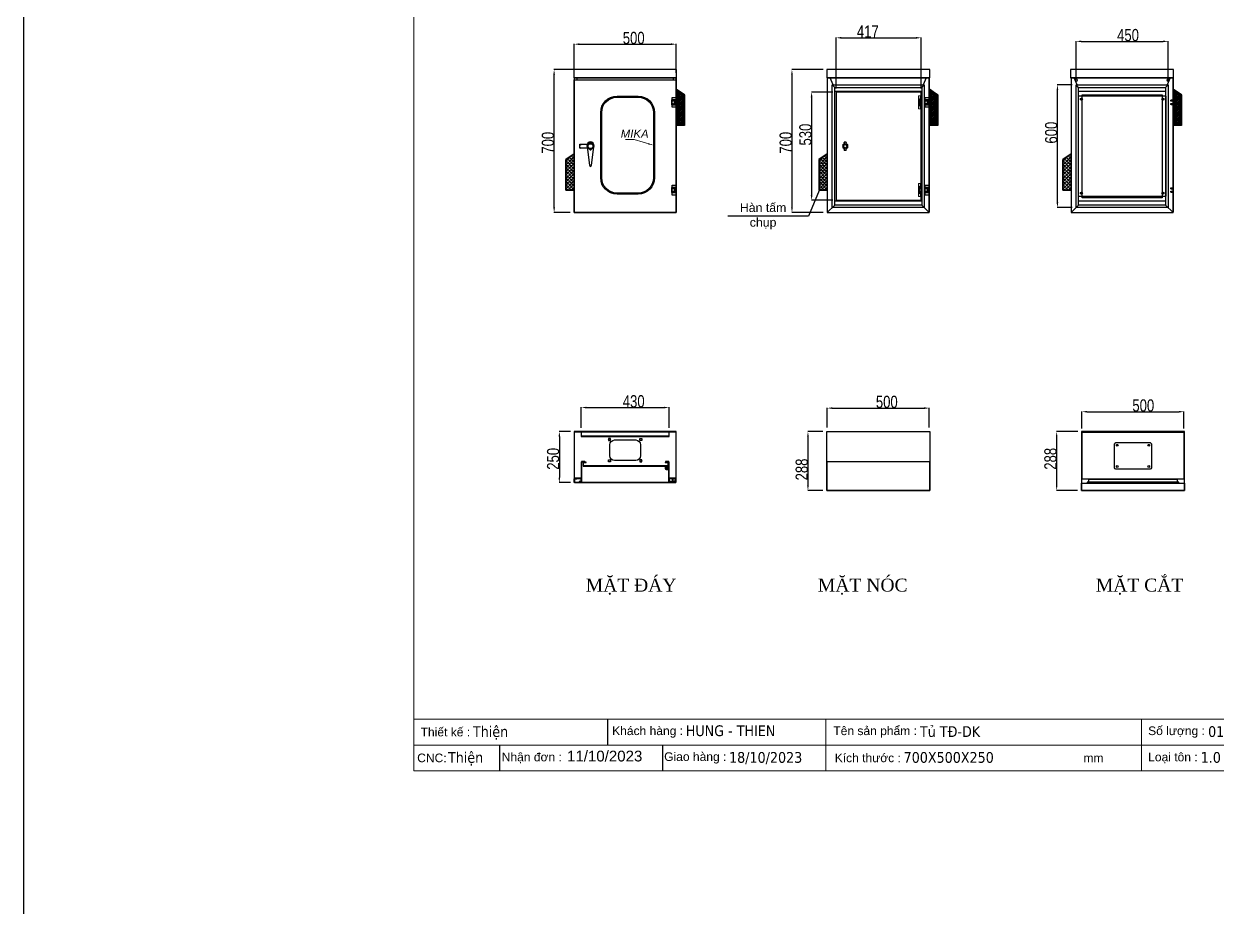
# Model space of a CAD drawing. Header units: inches. Extents: x 21 to 136330, y 8 to 58290.
# Drawn here: x 21 to 5872, y 19234 to 23563 of the extents above; entities that cross this region are included whole.
import ezdxf
from ezdxf.enums import TextEntityAlignment as Align

# ---------------------------------------------------------------- set-up
doc = ezdxf.new("R2010")
doc.units = ezdxf.units.IN
doc.header["$MEASUREMENT"] = 0
doc.linetypes.add('HIDDEN2', pattern=[4.7625, 3.175, -1.5875])
for name, color, linetype in [('0 KHUNG KT01', 7, 'Continuous'), ('1-EMC-ACESS', 4, 'Continuous'), ('@.0.DM. NÉT CHÍNH', 7, 'Continuous'), ('@.DM. THIẾT BỊ', 7, 'Continuous'), ('Ghi chu', 7, 'Continuous')]:
    doc.layers.add(name, color=color, linetype=linetype)
doc.layers.add('0 TĂNG CỨNG', color=7, linetype='Continuous', lineweight=15)
doc.layers.add('ME-DIM', color=8, linetype='Continuous', lineweight=13)
doc.layers.add('@.0.DM. NÉT KHUẤT', color=199, linetype='Continuous', lineweight=5, transparency=0.2)
doc.layers.add('@.DM. KÍCH THƯỚC', color=8, linetype='Continuous', transparency=0.2)
doc.layers.add('@.DM. KÍCH THƯỚC @ 1', color=8, linetype='Continuous', transparency=0.2)
doc.styles.add('ARIAL', font='arial.ttf')
doc.styles.add('roman', font='roman.shx', dxfattribs={"width": 0.8})
doc.styles.add('Tahoma (Input Text)', font='tahoma.ttf')
doc.styles.add('TEXT-ELECTRICAL', font='')
doc.styles.get('TEXT-ELECTRICAL').set_extended_font_data('.VnArial NarrowH')
doc.dimstyles.new('Kích thước Duy Mạnh', dxfattribs={"dimtxt": 30, "dimasz": 25, "dimexe": 1.25, "dimexo": 20, "dimtad": 1, "dimdec": 1, "dimtxsty": 'roman', "dimcen": 2.5, "dimclrd": 8, "dimclre": 8, "dimclrt": 2, "dimadec": 0, "dimazin": 0, "dimtfac": 1, "dimtdec": 1, "dimtix": 1, "dimtmove": 0, "dimatfit": 3, "dimfxl": 1, "dimtfillclr": 1, "dimarcsym": 0})
doc.dimstyles.new('ME DIM 1-20', dxfattribs={"dimscale": 20, "dimtxt": 2, "dimasz": 1, "dimexe": 0.5, "dimexo": 0.5, "dimgap": 0.5, "dimtad": 1, "dimdec": 0, "dimzin": 0, "dimdsep": 46, "dimtxsty": 'TEXT-ELECTRICAL', "dimblk": 'OBLIQUE', "dimcen": 0, "dimdle": 0.5, "dimclrd": 256, "dimclre": 256, "dimclrt": 256, "dimadec": 0, "dimazin": 0, "dimtfac": 1, "dimtdec": 0, "dimtix": 1, "dimtofl": 0, "dimtmove": 0, "dimatfit": 3, "dimfxl": 1, "dimtolj": 1, "dimtzin": 0, "dimlwd": -1, "dimlwe": -1, "dimarcsym": 0})

# ---------------------------------------------------------------- blocks, each defined once
blk = doc.blocks.new('*D1147')
at = {"layer": '@.DM. KÍCH THƯỚC', "color": 8, "lineweight": -2, "transparency": 16777216}
for p, q in [((3987.1, 23228.1), (3882.5, 23228.1)), ((3987.1, 22698.1), (3882.5, 22698.1))]:
    blk.add_line(p, q, dxfattribs=at)
at = {"layer": '@.DM. KÍCH THƯỚC', "lineweight": -2, "transparency": 16777216}
blk.add_line((3883.8, 23203.1), (3883.8, 22723.1), dxfattribs=at)
at = {"layer": '@.DM. KÍCH THƯỚC', "transparency": 16777216}
for points in [[(3879.6, 23203.1), (3887.9, 23203.1), (3883.8, 23228.1)], [(3879.6, 22723.1), (3887.9, 22723.1), (3883.8, 22698.1)]]:
    blk.add_solid(points, dxfattribs=at)
at = {"layer": 'Defpoints', "color": 0, "transparency": 16777216}
for p in [(4007.1, 23228.1), (3883.8, 22698.1), (4007.1, 22698.1)]:
    blk.add_point(p, dxfattribs=at)
at = {"layer": '@.DM. KÍCH THƯỚC', "color": 2, "transparency": 16777216, "insert": (3823.1, 22966.4), "char_height": 60, "attachment_point": 1, "rotation": 90, "style": 'roman'}
blk.add_mtext('530', dxfattribs=at)
blk = doc.blocks.new('*D1148')
at = {"layer": '@.DM. KÍCH THƯỚC', "color": 8, "lineweight": -2, "transparency": 16777216}
for p, q in [((4004.7, 23245.7), (4004.7, 23495.6)), ((4421.3, 23245.7), (4421.3, 23495.6))]:
    blk.add_line(p, q, dxfattribs=at)
at = {"layer": '@.DM. KÍCH THƯỚC', "lineweight": -2, "transparency": 16777216}
blk.add_line((4029.7, 23494.3), (4396.3, 23494.3), dxfattribs=at)
at = {"layer": '@.DM. KÍCH THƯỚC', "transparency": 16777216}
for points in [[(4029.7, 23498.5), (4029.7, 23490.1), (4004.7, 23494.3)], [(4396.3, 23498.5), (4396.3, 23490.1), (4421.3, 23494.3)]]:
    blk.add_solid(points, dxfattribs=at)
at = {"layer": 'Defpoints', "color": 0, "transparency": 16777216}
for p in [(4421.3, 23494.3), (4004.7, 23225.7), (4421.3, 23225.7)]:
    blk.add_point(p, dxfattribs=at)
at = {"layer": '@.DM. KÍCH THƯỚC', "color": 2, "transparency": 16777216, "insert": (4105.9, 23554.9), "char_height": 60, "attachment_point": 1, "style": 'roman'}
blk.add_mtext('417', dxfattribs=at)
blk = doc.blocks.new('*D1149')
at = {"layer": '@.DM. KÍCH THƯỚC', "color": 8, "lineweight": -2, "transparency": 16777216}
for p, q in [((5189.5, 21564.1), (5084, 21564.1)), ((5187, 21276.1), (5084, 21276.1))]:
    blk.add_line(p, q, dxfattribs=at)
at = {"layer": '@.DM. KÍCH THƯỚC', "lineweight": -2, "transparency": 16777216}
blk.add_line((5085.2, 21539.1), (5085.2, 21301.1), dxfattribs=at)
at = {"layer": '@.DM. KÍCH THƯỚC', "transparency": 16777216}
for points in [[(5081.1, 21539.1), (5089.4, 21539.1), (5085.2, 21564.1)], [(5081.1, 21301.1), (5089.4, 21301.1), (5085.2, 21276.1)]]:
    blk.add_solid(points, dxfattribs=at)
at = {"layer": 'Defpoints', "color": 0, "transparency": 16777216}
for p in [(5209.5, 21564.1), (5085.2, 21276.1), (5207, 21276.1)]:
    blk.add_point(p, dxfattribs=at)
at = {"layer": '@.DM. KÍCH THƯỚC', "color": 2, "transparency": 16777216, "insert": (5024.6, 21377.4), "char_height": 60, "attachment_point": 1, "rotation": 90, "style": 'roman'}
blk.add_mtext('288', dxfattribs=at)
blk = doc.blocks.new('*D1150')
at = {"layer": '@.DM. KÍCH THƯỚC', "color": 8, "lineweight": -2, "transparency": 16777216}
for p, q in [((5209.5, 21579.5), (5209.5, 21663)), ((5709.5, 21579.5), (5709.5, 21663))]:
    blk.add_line(p, q, dxfattribs=at)
at = {"layer": '@.DM. KÍCH THƯỚC', "lineweight": -2, "transparency": 16777216}
blk.add_line((5234.5, 21661.7), (5684.5, 21661.7), dxfattribs=at)
at = {"layer": '@.DM. KÍCH THƯỚC', "transparency": 16777216}
for points in [[(5234.5, 21665.9), (5234.5, 21657.5), (5209.5, 21661.7)], [(5684.5, 21665.9), (5684.5, 21657.5), (5709.5, 21661.7)]]:
    blk.add_solid(points, dxfattribs=at)
at = {"layer": 'Defpoints', "color": 0, "transparency": 16777216}
for p in [(5709.5, 21661.7), (5209.5, 21559.5), (5709.5, 21559.5)]:
    blk.add_point(p, dxfattribs=at)
at = {"layer": '@.DM. KÍCH THƯỚC', "color": 2, "transparency": 16777216, "insert": (5456.5, 21722.3), "char_height": 60, "attachment_point": 1, "style": 'roman'}
blk.add_mtext('500', dxfattribs=at)
blk = doc.blocks.new('*D1151')
at = {"layer": '@.DM. KÍCH THƯỚC', "color": 8, "lineweight": -2, "transparency": 16777216}
for p, q in [((5161.1, 23263.3), (5087.8, 23263.3)), ((5161.1, 22662.9), (5087.8, 22662.9))]:
    blk.add_line(p, q, dxfattribs=at)
at = {"layer": '@.DM. KÍCH THƯỚC', "lineweight": -2, "transparency": 16777216}
blk.add_line((5089, 22687.9), (5089, 23238.3), dxfattribs=at)
at = {"layer": '@.DM. KÍCH THƯỚC', "transparency": 16777216}
for points in [[(5084.9, 23238.3), (5093.2, 23238.3), (5089, 23263.3)], [(5084.9, 22687.9), (5093.2, 22687.9), (5089, 22662.9)]]:
    blk.add_solid(points, dxfattribs=at)
at = {"layer": 'Defpoints', "color": 0, "transparency": 16777216}
for p in [(5089, 23263.3), (5181.1, 23263.3), (5181.1, 22662.9)]:
    blk.add_point(p, dxfattribs=at)
at = {"layer": '@.DM. KÍCH THƯỚC', "color": 2, "transparency": 16777216, "insert": (5028.4, 22975.9), "char_height": 60, "attachment_point": 1, "rotation": 90, "style": 'roman'}
blk.add_mtext('600', dxfattribs=at)
blk = doc.blocks.new('*D1152')
at = {"layer": '@.DM. KÍCH THƯỚC', "color": 8, "lineweight": -2, "transparency": 16777216}
for p, q in [((5181.2, 23283.4), (5181.2, 23478.2)), ((5631.7, 23283.4), (5631.7, 23478.2))]:
    blk.add_line(p, q, dxfattribs=at)
at = {"layer": '@.DM. KÍCH THƯỚC', "lineweight": -2, "transparency": 16777216}
blk.add_line((5206.2, 23476.9), (5606.7, 23476.9), dxfattribs=at)
at = {"layer": '@.DM. KÍCH THƯỚC', "transparency": 16777216}
for points in [[(5206.2, 23481.1), (5206.2, 23472.8), (5181.2, 23476.9)], [(5606.7, 23481.1), (5606.7, 23472.8), (5631.7, 23476.9)]]:
    blk.add_solid(points, dxfattribs=at)
at = {"layer": 'Defpoints', "color": 0, "transparency": 16777216}
for p in [(5631.7, 23476.9), (5181.2, 23263.4), (5631.7, 23263.4)]:
    blk.add_point(p, dxfattribs=at)
at = {"layer": '@.DM. KÍCH THƯỚC', "color": 2, "transparency": 16777216, "insert": (5381.6, 23537.6), "char_height": 60, "attachment_point": 1, "style": 'roman'}
blk.add_mtext('450', dxfattribs=at)
blk = doc.blocks.new('*D1153')
at = {"layer": '@.DM. KÍCH THƯỚC', "color": 8, "lineweight": -2, "transparency": 16777216}
for p, q in [((3960.4, 21584.1), (3960.4, 21680.6)), ((4460.6, 21584.1), (4460.6, 21680.6))]:
    blk.add_line(p, q, dxfattribs=at)
at = {"layer": '@.DM. KÍCH THƯỚC', "lineweight": -2, "transparency": 16777216}
blk.add_line((3985.4, 21679.3), (4435.6, 21679.3), dxfattribs=at)
at = {"layer": '@.DM. KÍCH THƯỚC', "transparency": 16777216}
for points in [[(3985.4, 21683.5), (3985.4, 21675.2), (3960.4, 21679.3)], [(4435.6, 21683.5), (4435.6, 21675.2), (4460.6, 21679.3)]]:
    blk.add_solid(points, dxfattribs=at)
at = {"layer": 'Defpoints', "color": 0, "transparency": 16777216}
for p in [(4460.6, 21679.3), (3960.4, 21564.1), (4460.6, 21564.1)]:
    blk.add_point(p, dxfattribs=at)
at = {"layer": '@.DM. KÍCH THƯỚC', "color": 2, "transparency": 16777216, "insert": (4198.8, 21739.9), "char_height": 60, "attachment_point": 1, "style": 'roman'}
blk.add_mtext('500', dxfattribs=at)
blk = doc.blocks.new('*D1154')
at = {"layer": '@.DM. KÍCH THƯỚC', "color": 8, "lineweight": -2, "transparency": 16777216}
for p, q in [((3938, 21564.1), (3864.6, 21564.1)), ((3938, 21276.1), (3864.6, 21276.1))]:
    blk.add_line(p, q, dxfattribs=at)
at = {"layer": '@.DM. KÍCH THƯỚC', "lineweight": -2, "transparency": 16777216}
blk.add_line((3865.8, 21539.1), (3865.8, 21301.1), dxfattribs=at)
at = {"layer": '@.DM. KÍCH THƯỚC', "transparency": 16777216}
for points in [[(3861.7, 21539.1), (3870, 21539.1), (3865.8, 21564.1)], [(3861.7, 21301.1), (3870, 21301.1), (3865.8, 21276.1)]]:
    blk.add_solid(points, dxfattribs=at)
at = {"layer": 'Defpoints', "color": 0, "transparency": 16777216}
for p in [(3958, 21564.1), (3865.8, 21276.1), (3958, 21276.1)]:
    blk.add_point(p, dxfattribs=at)
at = {"layer": '@.DM. KÍCH THƯỚC', "color": 2, "transparency": 16777216, "insert": (3805.2, 21325), "char_height": 60, "attachment_point": 1, "rotation": 90, "style": 'roman'}
blk.add_mtext('288', dxfattribs=at)
blk = doc.blocks.new('*D1155')
at = {"layer": '@.DM. KÍCH THƯỚC', "color": 8, "lineweight": -2, "transparency": 16777216}
for p, q in [((2702, 21564), (2645.7, 21564)), ((2702, 21314), (2645.7, 21314))]:
    blk.add_line(p, q, dxfattribs=at)
at = {"layer": '@.DM. KÍCH THƯỚC', "lineweight": -2, "transparency": 16777216}
blk.add_line((2646.9, 21539), (2646.9, 21339), dxfattribs=at)
at = {"layer": '@.DM. KÍCH THƯỚC', "transparency": 16777216}
for points in [[(2642.7, 21539), (2651.1, 21539), (2646.9, 21564)], [(2642.7, 21339), (2651.1, 21339), (2646.9, 21314)]]:
    blk.add_solid(points, dxfattribs=at)
at = {"layer": 'Defpoints', "color": 0, "transparency": 16777216}
for p in [(2722, 21564), (2646.9, 21314), (2722, 21314)]:
    blk.add_point(p, dxfattribs=at)
at = {"layer": '@.DM. KÍCH THƯỚC', "color": 2, "transparency": 16777216, "insert": (2586.3, 21377.3), "char_height": 60, "attachment_point": 1, "rotation": 90, "style": 'roman'}
blk.add_mtext('250', dxfattribs=at)
blk = doc.blocks.new('*D1156')
at = {"layer": '@.DM. KÍCH THƯỚC', "color": 8, "lineweight": -2, "transparency": 16777216}
for p, q in [((2719.6, 23300.7), (2719.6, 23464.2)), ((3219.6, 23322.9), (3219.6, 23464.2))]:
    blk.add_line(p, q, dxfattribs=at)
at = {"layer": '@.DM. KÍCH THƯỚC', "lineweight": -2, "transparency": 16777216}
blk.add_line((2744.6, 23462.9), (3194.6, 23462.9), dxfattribs=at)
at = {"layer": '@.DM. KÍCH THƯỚC', "transparency": 16777216}
for points in [[(2744.6, 23467.1), (2744.6, 23458.7), (2719.6, 23462.9)], [(3194.6, 23467.1), (3194.6, 23458.7), (3219.6, 23462.9)]]:
    blk.add_solid(points, dxfattribs=at)
at = {"layer": 'Defpoints', "color": 0, "transparency": 16777216}
for p in [(3219.6, 23462.9), (3219.6, 23302.9), (2719.6, 23280.7)]:
    blk.add_point(p, dxfattribs=at)
at = {"layer": '@.DM. KÍCH THƯỚC', "color": 2, "transparency": 16777216, "insert": (2957.9, 23523.5), "char_height": 60, "attachment_point": 1, "style": 'roman'}
blk.add_mtext('500', dxfattribs=at)
blk = doc.blocks.new('*D1157')
at = {"layer": '@.DM. KÍCH THƯỚC', "color": 8, "lineweight": -2, "transparency": 16777216}
for p, q in [((2728.3, 23338.4), (2620, 23338.4)), ((2699.6, 22638.1), (2620, 22638.1))]:
    blk.add_line(p, q, dxfattribs=at)
at = {"layer": '@.DM. KÍCH THƯỚC', "lineweight": -2, "transparency": 16777216}
blk.add_line((2621.3, 22663.1), (2621.3, 23313.4), dxfattribs=at)
at = {"layer": '@.DM. KÍCH THƯỚC', "transparency": 16777216}
for points in [[(2617.1, 23313.4), (2625.4, 23313.4), (2621.3, 23338.4)], [(2617.1, 22663.1), (2625.4, 22663.1), (2621.3, 22638.1)]]:
    blk.add_solid(points, dxfattribs=at)
at = {"layer": 'Defpoints', "color": 0, "transparency": 16777216}
for p in [(2621.3, 23338.4), (2748.3, 23338.4), (2719.6, 22638.1)]:
    blk.add_point(p, dxfattribs=at)
at = {"layer": '@.DM. KÍCH THƯỚC', "color": 2, "transparency": 16777216, "insert": (2560.6, 22926.5), "char_height": 60, "attachment_point": 1, "rotation": 90, "style": 'roman'}
blk.add_mtext('700', dxfattribs=at)
blk = doc.blocks.new('*D1162')
at = {"layer": '@.DM. KÍCH THƯỚC', "color": 8, "lineweight": -2, "transparency": 16777216}
for p, q in [((2754.6, 21582.8), (2754.6, 21683.4)), ((3184.6, 21582.8), (3184.6, 21683.4))]:
    blk.add_line(p, q, dxfattribs=at)
at = {"layer": '@.DM. KÍCH THƯỚC', "lineweight": -2, "transparency": 16777216}
blk.add_line((2779.6, 21682.1), (3159.6, 21682.1), dxfattribs=at)
at = {"layer": '@.DM. KÍCH THƯỚC', "transparency": 16777216}
for points in [[(2779.6, 21686.3), (2779.6, 21678), (2754.6, 21682.1)], [(3159.6, 21686.3), (3159.6, 21678), (3184.6, 21682.1)]]:
    blk.add_solid(points, dxfattribs=at)
at = {"layer": 'Defpoints', "color": 0, "transparency": 16777216}
for p in [(3184.6, 21682.1), (2754.6, 21562.8), (3184.6, 21562.8)]:
    blk.add_point(p, dxfattribs=at)
at = {"layer": '@.DM. KÍCH THƯỚC', "color": 2, "transparency": 16777216, "insert": (2957.9, 21742.7), "char_height": 60, "attachment_point": 1, "style": 'roman'}
blk.add_mtext('430', dxfattribs=at)
blk = doc.blocks.new('*D1163')
at = {"layer": '@.DM. KÍCH THƯỚC', "color": 8, "lineweight": -2, "transparency": 16777216}
for p, q in [((3940.4, 23338.4), (3786.1, 23338.4)), ((3940.5, 22638.1), (3786.1, 22638.1))]:
    blk.add_line(p, q, dxfattribs=at)
at = {"layer": '@.DM. KÍCH THƯỚC', "lineweight": -2, "transparency": 16777216}
blk.add_line((3787.4, 23313.4), (3787.4, 22663.1), dxfattribs=at)
at = {"layer": '@.DM. KÍCH THƯỚC', "transparency": 16777216}
for points in [[(3783.2, 23313.4), (3791.5, 23313.4), (3787.4, 23338.4)], [(3783.2, 22663.1), (3791.5, 22663.1), (3787.4, 22638.1)]]:
    blk.add_solid(points, dxfattribs=at)
at = {"layer": 'Defpoints', "color": 0, "transparency": 16777216}
for p in [(3960.4, 23338.4), (3787.4, 22638.1), (3960.5, 22638.1)]:
    blk.add_point(p, dxfattribs=at)
at = {"layer": '@.DM. KÍCH THƯỚC', "color": 2, "transparency": 16777216, "insert": (3726.7, 22926.5), "char_height": 60, "attachment_point": 1, "rotation": 90, "style": 'roman'}
blk.add_mtext('700', dxfattribs=at)
blk = doc.blocks.new('HL036-TOP')
at = {"layer": 'Ghi chu', "color": 1}
for p, q in [((-7.5, 16.4), (-7.5, 1)), ((-7.5, 16.4), (-5.5, 16.4)), ((-5.5, 15.2), (-7.5, 15.2)), ((-5.5, 10.2), (-7.5, 10.2)), ((-6.5, 0), (6.5, 0)), ((-5.5, 16.4), (-5.5, 3)), ((-4.5, 2), (4.4, 2)), ((5.3, 3.3), (2.3, 12.1)), ((7.5, 0.8), (10.2, 12.5))]:
    blk.add_line(p, q, dxfattribs=at)
at = {"layer": 'Ghi chu', "color": 6}
for p, q in [((8.3, 4.3), (8.3, -2.5)), ((10.3, 13.4), (10.3, -2.5)), ((8.3, -2.5), (10.3, -2.5))]:
    blk.add_line(p, q, dxfattribs=at)
at = {"layer": 'Ghi chu', "color": 1}
for radius in [4.1, 2.1]:
    blk.add_circle((6.2, 13.4), radius, dxfattribs=at)
for centre, start, end in [((-6.5, 1), 180, 270), ((-4.5, 3), 180, 270), ((4.4, 3), 270, 18.67461), ((6.5, 1), 270, 347.03838)]:
    blk.add_arc(centre, 1, start, end, dxfattribs=at)
blk = doc.blocks.new('HL036-1-1')
at = {"color": 1}
blk.add_line((9.5, 36.2), (9.5, 12.2), dxfattribs=at)
for points in [[(-2.5, 12.2), (17.5, 12.2), (17.5, 36.2), (-2.5, 36.2)], [(0, 48.5), (17.5, 48.5), (17.5, 0), (0, 0)]]:
    blk.add_lwpolyline(points, close=True, dxfattribs=at)
for centre, radius in [((3.5, 31.8), 2), ((3.5, 16.8), 2), ((12.7, 32.5), 2.5), ((12.7, 16), 2.5)]:
    blk.add_circle(centre, radius, dxfattribs=at)
blk = doc.blocks.new('KHUNG KT1')
at = {"color": 7}
for p, q in [((7128, -4752), (0, -4752)), ((2294.1, -4752), (2294.1, -5040)), ((4052.8, -4752), (4052.8, -5040)), ((4848, -4896), (0, -4896))]:
    blk.add_line(p, q, dxfattribs=at)
blk.add_lwpolyline([(0, 0), (7128, 0), (7128, -5040), (0, -5040)], close=True, dxfattribs=at)
at = {"layer": '0 KHUNG KT01'}
for p, q in [((1077.9, -4752), (1077.9, -4896)), ((476.3, -4896), (476.3, -5040)), ((1385.1, -4896), (1385.1, -5040))]:
    blk.add_line(p, q, dxfattribs=at)
at = {"color": 2, "char_height": 48, "width": 2202.321, "attachment_point": 4, "style": 'ARIAL'}
for s, insert in [('  Tên sản phẩm :', (2299.1, -4824)), ('  Thiết kế :', (0, -4824)), ('  Khách hàng :', (1066.9, -4824)), ('  Số lượng :', (4052.8, -4824)), ('CNC:', (18.2, -4968)), ('  Nhận đơn :', (451.9, -4968)), ('  Giao hàng :', (1356.7, -4968)), ('  Kích thước :', (2307, -4968)), ('mm', (3729.5, -4968)), ('  Loại tôn :', (4052.8, -4968))]:
    blk.add_mtext(s, dxfattribs=dict(at, insert=insert))
at = {"color": 1, "style": 'Tahoma (Input Text)', "flags": 8}
for tag, p in [('#03', (1514.7, -4846.3)), ('#01', (328.9, -4851.1)), ('#05', (2819, -4851.1)), ('#07', (4424, -4851.1)), ('#09', (5172.9, -4851.1)), ('#02', (189.8, -4995.1)), ('#04', (1755.3, -4995.1)), ('#06', (2727.8, -4995.1)), ('#08', (4382.7, -4995.1)), ('#10', (5172.9, -4995.1))]:
    blk.add_attdef(tag, p, '', height=60, dxfattribs=at)
blk.add_attdef('#11', text='', height=60, dxfattribs=at).set_placement((6996, -4961.6), align=Align.CENTER)
at = {"layer": '0 TĂNG CỨNG', "color": 1, "style": 'ARIAL'}
blk.add_attdef('#12', (852.8, -4987.6), '', height=60, dxfattribs=at)
blk = doc.blocks.new('MS308-2-1')
at = {"color": 1}
for p, q in [((-53, 4.6), (-46, 10)), ((-13.3, -14.2), (-13.3, 6.7)), ((-12.3, 6.7), (-12.3, -6.9)), ((12.3, 6.7), (12.3, -6.9)), ((13.3, 6.7), (13.3, -14.2)), ((-53, -4.6), (-46, -10)), ((-4, -95), (-13.3, -14.2)), ((13.3, -14.2), (4, -95))]:
    blk.add_line(p, q, dxfattribs=at)
blk.add_lwpolyline([(-15.8, -10), (-53, -10), (-53, 10), (-15.8, 10)], dxfattribs=at)
for centre, radius, start, end in [((0, 6.7), 13.3, 0, 180), ((0, 6.7), 12.3, 0, 180), ((0, 5.9), 17.7, 226.18404, 313.81596), ((0, -95), 4, 180, 0)]:
    blk.add_arc(centre, radius, start, end, dxfattribs=at)
blk.add_ellipse((0, 0), major_axis=(0, 21), ratio=0.857143, start_param=3.972003, end_param=8.594367, dxfattribs=at)
blk = doc.blocks.new('BL012-FRONT')
at = {"layer": '0 TĂNG CỨNG'}
h = blk.add_hatch(dxfattribs=at)
h.set_pattern_fill('ANSI31', color=2, scale=0.5, angle=90, style=0)
h.set_pattern_definition([(135, (-85095.0619, -23179.3125), (-1.122532015, -1.122532015), [])])
edge = h.paths.add_edge_path()
edge.add_line((-0.4, 52.7), (7.2, 52.7))
edge.add_line((7.2, 52.7), (7.2, 58.8))
edge.add_line((7.2, 58.8), (-0.4, 58.8))
edge.add_arc((-0.4, 57.8), 1, 90, 180)
edge.add_line((-1.4, 57.8), (-1.4, 53.7))
edge.add_arc((-0.4, 53.7), 1, 180, 270)
h = blk.add_hatch(dxfattribs=at)
h.set_pattern_fill('ANSI31', color=2, scale=0.5, angle=90, style=0)
h.set_pattern_definition([(135, (-85095.0619, -23227.8125), (-1.122532015, -1.122532015), [])])
edge = h.paths.add_edge_path()
edge.add_line((-0.4, 4.2), (7.2, 4.2))
edge.add_line((7.2, 4.2), (7.2, 10.3))
edge.add_line((7.2, 10.3), (-0.4, 10.3))
edge.add_arc((-0.4, 9.3), 1, 90, 180)
edge.add_line((-1.4, 9.3), (-1.4, 5.2))
edge.add_arc((-0.4, 5.2), 1, 180, 270)
at = {"color": 2, "linetype": 'HIDDEN2'}
blk.add_line((7.2, 4.2), (7.2, 10.3), dxfattribs=at)
at = {"layer": '0 TĂNG CỨNG', "color": 8}
for p, q in [((-4.1, 41.5), (-2.8, 41.5)), ((-4.1, 21.5), (-2.8, 21.5)), ((-3.4, 42.2), (-3.4, 40.8)), ((-3.4, 22.2), (-3.4, 20.8))]:
    blk.add_line(p, q, dxfattribs=at)
at = {"layer": '0 TĂNG CỨNG', "color": 1}
blk.add_lwpolyline([(-9.2, 14.5), (-9.2, 2, 0.414214), (-7.2, 0), (7.2, 0), (7.2, 63), (-7.2, 63, 0.414214), (-9.2, 61), (-9.2, 48.5), (2.8, 48.5), (2.8, 14.5)], format="xyb", close=True, dxfattribs=at)
at = {"layer": '0 TĂNG CỨNG', "color": 2}
for points in [[(-0.4, 52.7), (7.2, 52.7), (7.2, 58.8), (-0.4, 58.8, 0.414214), (-1.4, 57.8), (-1.4, 53.7, 0.414214)], [(-0.4, 4.2), (7.2, 4.2), (7.2, 10.3), (-0.4, 10.3, 0.414214), (-1.4, 9.3), (-1.4, 5.2, 0.414214)]]:
    blk.add_lwpolyline(points, format="xyb", close=True, dxfattribs=at)
at = {"layer": '0 TĂNG CỨNG', "color": 22}
blk.add_lwpolyline([(-9.2, 14.8), (0.6, 14.8, 0.414214), (2.6, 16.8), (2.6, 46.2, 0.414214), (0.6, 48.2), (-9.2, 48.2)], format="xyb", close=True, dxfattribs=at)
at = {"layer": '0 TĂNG CỨNG', "color": 61}
for centre in [(-3.4, 41.5), (-3.4, 21.5)]:
    blk.add_circle(centre, 4, dxfattribs=at)
at = {"layer": '0 TĂNG CỨNG', "color": 8}
for centre in [(-3.4, 41.5), (-3.4, 21.5)]:
    blk.add_circle(centre, 3.2, dxfattribs=at)
blk = doc.blocks.new('BL012')
at = {"layer": '@.DM. THIẾT BỊ'}
h = blk.add_hatch(dxfattribs=at)
h.set_pattern_fill('ANSI31', color=2, scale=0.5, angle=90, style=0)
h.set_pattern_definition([(135, (23302.7808, 85186.7055), (1.122532015, 1.122532015), [])])
edge = h.paths.add_edge_path()
edge.add_line((-3, 0), (-3, 6))
edge.add_arc((-2, 6), 1, 90, 180, ccw=False)
edge.add_line((-2, 7), (2, 7))
edge.add_arc((2, 6), 1, 0, 90, ccw=False)
edge.add_line((3, 6), (3, 0))
edge.add_line((3, 0), (-3, 0))
at = {"layer": '@.DM. THIẾT BỊ', "color": 8}
for p, q in [((-0.7, 10.5), (0.7, 10.5)), ((0, 11.2), (0, 9.7))]:
    blk.add_line(p, q, dxfattribs=at)
at = {"layer": '@.DM. THIẾT BỊ', "color": 1}
blk.add_lwpolyline([(-6, 10.5), (-6, 0), (6, 0), (6, 10.5)], dxfattribs=at)
at = {"layer": '@.DM. THIẾT BỊ', "color": 2}
blk.add_lwpolyline([(-3, 0), (-3, 6, -0.414214), (-2, 7), (2, 7, -0.414214), (3, 6), (3, 0)], format="xyb", close=True, dxfattribs=at)
at = {"layer": '@.DM. THIẾT BỊ', "color": 1}
blk.add_circle((0, 10.5), 3, dxfattribs=at)
blk.add_circle((0, 10.5), 3, dxfattribs=at)
for start, end in [(0, 180), (300, 240)]:
    blk.add_arc((0, 10.5), 6, start, end, dxfattribs=at)
blk = doc.blocks.new('MS722')
at = {"layer": '@.DM. THIẾT BỊ', "color": 4}
for p, q in [((-5, 37.8), (-5, 39.5)), ((5, 39.5), (-5, 39.5)), ((-5, 37.8), (-5, 27.2)), ((-5, 27.2), (-5, 25.3)), ((5, 27.2), (-5, 27.2)), ((-5, 14.2), (-5, 12.2)), ((-5, 12.2), (-5, 1.7)), ((-5, 12.2), (5, 12.2)), ((-5, 0), (-5, 1.7)), ((-5, 0), (5, 0)), ((5, 39.5), (5, 37.8)), ((5, 27.2), (5, 37.8)), ((5, 25.3), (5, 27.2)), ((5, 12.2), (5, 14.2)), ((5, 1.7), (5, 12.2)), ((5, 1.7), (5, 0))]:
    blk.add_line(p, q, dxfattribs=at)
for radius, start, end in [(12.5, 113.57818, 246.42182), (7.5, 131.81031, 228.18969), (12.5, 293.57818, 66.42182), (7.5, 311.81031, 48.18969)]:
    blk.add_arc((0, 19.8), radius, start, end, dxfattribs=at)
at = {"layer": '@.DM. THIẾT BỊ', "color": 9}
for start, end in [(121.75686, 238.24314), (301.75686, 58.24314)]:
    blk.add_arc((0, 19.8), 9.5, start, end, dxfattribs=at)
blk = doc.blocks.new('_Oblique')
at = {"color": 0, "linetype": 'ByBlock', "lineweight": -2}
blk.add_line((-0.5, -0.5), (0.5, 0.5), dxfattribs=at)

msp = doc.modelspace()

# ---------------------------------------------------------------- hatches: boundary and pattern name
at = {"lineweight": -2}
h = msp.add_hatch(dxfattribs=at)
h.set_pattern_fill('ANGLE', color=256, style=0)
h.set_pattern_definition([(0, (-2068.781, -29634.23), (0, 6.985), [5.08, -1.905]), (90, (-2068.781, -29634.23), (-6.985, 4e-16), [5.08, -1.905])])
h.paths.add_polyline_path([(3219.584, 23242.5929), (3259.8683, 23214.3086), (3259.8683, 23064.3086), (3219.584, 23064.3086)])
h = msp.add_hatch(dxfattribs=at)
h.set_pattern_fill('ANGLE', color=256, style=0)
h.set_pattern_definition([(0, (-827.842, -29634.23), (0, 6.985), [5.08, -1.905]), (90, (-827.842, -29634.23), (-6.985, 4e-16), [5.08, -1.905])])
h.paths.add_polyline_path([(4460.523, 23242.5929), (4500.8072, 23214.3086), (4500.8072, 23064.3086), (4460.523, 23064.3086)])
h = msp.add_hatch(dxfattribs=at)
h.set_pattern_fill('ANGLE', color=256, style=0)
h.set_pattern_definition([(0, (368.0694, -29634.23), (0, 6.985), [5.08, -1.905]), (90, (368.0694, -29634.23), (-6.985, 4e-16), [5.08, -1.905])])
h.paths.add_polyline_path([(5656.4343, 23242.5929), (5696.7186, 23214.3086), (5696.7186, 23064.3086), (5656.4343, 23064.3086)])
h = msp.add_hatch(dxfattribs=at)
h.set_pattern_fill('SACNCR', color=256, scale=5, style=0)
h.set_pattern_definition([(45, (-1868.781, -29951.689), (-8.41899, 8.41899), []), (45, (-1860.362, -29951.689), (-8.41899, 8.41899), [0, -11.90625])])
h.paths.add_polyline_path([(2719.584, 22925.1337), (2679.2997, 22896.8495), (2679.2997, 22746.8495), (2719.584, 22746.8495)])
h = msp.add_hatch(dxfattribs=at)
h.set_pattern_fill('SACNCR', color=256, scale=5, style=0)
h.set_pattern_definition([(45, (-627.842, -29951.689), (-8.41899, 8.41899), []), (45, (-619.423, -29951.689), (-8.41899, 8.41899), [0, -11.90625])])
h.paths.add_polyline_path([(3960.523, 22925.1337), (3920.2387, 22896.8495), (3920.2387, 22746.8495), (3960.523, 22746.8495)])
h = msp.add_hatch(dxfattribs=at)
h.set_pattern_fill('SACNCR', color=256, scale=5, style=0)
h.set_pattern_definition([(45, (568.07, -29951.689), (-8.41899, 8.41899), []), (45, (576.488, -29951.689), (-8.41899, 8.41899), [0, -11.90625])])
h.paths.add_polyline_path([(5156.4343, 22925.1337), (5116.15, 22896.8495), (5116.15, 22746.8495), (5156.4343, 22746.8495)])

# ---------------------------------------------------------------- linework, layer by layer
for p, q in [((4413.323, 23188.1067), (4413.323, 23168.1067)), ((4500.8072, 23082.4083), (4460.523, 23082.4083)), ((3920.2387, 22746.8495), (3960.523, 22746.8495)), ((4413.323, 22738.1067), (4413.323, 22758.1067)), ((3868.3939, 22619.7271), (3472.4857, 22619.7271))]:
    msp.add_line(p, q, dxfattribs=at)
for points in [[(3220.4325, 23243.4414), (3261.0683, 23214.8057), (3261.0683, 23064.3086), (3259.8683, 23064.3086), (3259.8683, 23214.3086), (3219.584, 23242.5929)], [(4461.3715, 23243.4414), (4502.0072, 23214.8057), (4502.0072, 23064.3086), (4500.8072, 23064.3086), (4500.8072, 23214.3086), (4460.523, 23242.5929)], [(5657.2828, 23243.4414), (5697.9186, 23214.8057), (5697.9186, 23064.3086), (5696.7186, 23064.3086), (5696.7186, 23214.3086), (5656.4343, 23242.5929)], [(2718.7355, 22925.9823), (2678.0997, 22897.3465), (2678.0997, 22746.8495), (2679.2997, 22746.8495), (2679.2997, 22896.8495), (2719.584, 22925.1337)], [(3959.6744, 22925.9823), (3919.0387, 22897.3465), (3919.0387, 22746.8495), (3920.2387, 22746.8495), (3920.2387, 22896.8495), (3960.523, 22925.1337)], [(5155.5858, 22925.9823), (5114.95, 22897.3465), (5114.95, 22746.8495), (5116.15, 22746.8495), (5116.15, 22896.8495), (5156.4343, 22925.1337)]]:
    msp.add_lwpolyline(points, close=True, dxfattribs=at)
for points in [[(3219.584, 23242.5929), (3259.8683, 23214.3086), (3259.8683, 23064.3086), (3219.584, 23064.3086), (3219.584, 23242.5929)], [(4460.523, 23242.5929), (4500.8072, 23214.3086), (4500.8072, 23064.3086), (4460.523, 23064.3086), (4460.523, 23242.5929)], [(5656.4343, 23242.5929), (5696.7186, 23214.3086), (5696.7186, 23064.3086), (5656.4343, 23064.3086), (5656.4343, 23242.5929)], [(2719.584, 22925.1337), (2679.2997, 22896.8495), (2679.2997, 22746.8495), (2719.584, 22746.8495), (2719.584, 22925.1337)], [(3960.523, 22925.1337), (3920.2387, 22896.8495), (3920.2387, 22746.8495), (3960.523, 22746.8495), (3960.523, 22925.1337)], [(5156.4343, 22925.1337), (5116.15, 22896.8495), (5116.15, 22746.8495), (5156.4343, 22746.8495), (5156.4343, 22925.1337)], [(3920.2387, 22745.9582), (3868.3939, 22619.7271), (3472.4857, 22619.7271)]]:
    msp.add_lwpolyline(points, dxfattribs=at)
at = {"color": 2}
for centre, radius in [((2799.584, 22963.1067), 12.5), ((2799.584, 22980.1067), 3), ((2799.584, 22946.1067), 3)]:
    msp.add_circle(centre, radius, dxfattribs=at)
at = {"layer": '@.0.DM. NÉT CHÍNH', "color": 0}
for p, q in [((2735.7379, 23288.1067), (2730.1917, 23298.4067)), ((2735.7379, 23288.1067), (2730.1917, 23298.4067)), ((3208.9763, 23298.4067), (3203.4302, 23288.1067)), ((3208.9763, 23298.4067), (3203.4302, 23288.1067)), ((3219.584, 23298.4067), (3219.584, 22639.3067)), ((3989.9768, 23263.4067), (3974.938, 23298.4067)), ((4446.108, 23298.4067), (4431.0691, 23263.4067)), ((4446.108, 23298.4067), (4431.0691, 23263.4067)), ((4460.523, 23298.4067), (4460.523, 22639.3067)), ((4460.523, 23298.4067), (4460.523, 22639.3067)), ((5185.8881, 23263.4067), (5170.8493, 23298.4067)), ((5175.2805, 23293.1067), (5172.4266, 23298.4067)), ((5642.0193, 23298.4067), (5626.9805, 23263.4067)), ((5642.0193, 23298.4067), (5626.9805, 23263.4067)), ((5656.4343, 23298.4067), (5656.4343, 22639.3067)), ((5656.4343, 23298.4067), (5656.4343, 22639.3067)), ((3997.223, 23251.4067), (3985.223, 23263.4067)), ((4423.823, 23251.4067), (4435.823, 23263.4067)), ((5193.1343, 23251.4067), (5181.1343, 23263.336)), ((5619.7343, 23251.4067), (5631.6636, 23263.4067)), ((3960.523, 22638.1067), (3997.223, 22674.8067)), ((4460.523, 22638.1067), (4423.823, 22674.8067)), ((4455.523, 22643.1067), (4458.123, 22640.5067)), ((5156.4343, 22638.1067), (5193.1343, 22674.8067)), ((5656.4343, 22638.1067), (5619.7343, 22674.8067)), ((5651.4343, 22643.1067), (5654.0343, 22640.5067))]:
    msp.add_line(p, q, dxfattribs=at)
at = {"layer": '@.0.DM. NÉT CHÍNH'}
msp.add_lwpolyline([(21.3071, 50765.7719), (78952.3639, 50765.7719), (78952.3639, 8.4374), (21.3071, 8.4374)], close=True, dxfattribs=at)
at = {"layer": '@.0.DM. NÉT CHÍNH', "color": 0}
for points in [[(2717.084, 23298.4067), (3222.084, 23298.4067), (3222.084, 23338.4067), (2717.084, 23338.4067)], [(2719.584, 22638.1067), (3219.584, 22638.1067), (3219.584, 23298.4067), (2719.584, 23298.4067)], [(2719.584, 23288.1067), (3218.584, 23288.1067), (3219.084, 22638.1067), (2720.084, 22638.1067)], [(3958.023, 23298.4067), (4463.023, 23298.4067), (4463.023, 23338.4067), (3958.023, 23338.4067)], [(3960.523, 22638.1067), (4460.523, 22638.1067), (4460.523, 23298.4067), (3960.523, 23298.4067)], [(5153.9343, 23298.4067), (5658.9343, 23298.4067), (5658.9343, 23338.4067), (5153.9343, 23338.4067)], [(5156.4343, 22638.1067), (5656.4343, 22638.1067), (5656.4343, 23298.4067), (5156.4343, 23298.4067)], [(3985.223, 23263.4067), (4435.823, 23263.4067), (4435.823, 22662.8067), (3985.223, 22662.8067)], [(3997.223, 23251.4067), (4423.823, 23251.4067), (4423.823, 22674.8067), (3997.223, 22674.8067)], [(3997.223, 23232.6067), (4423.823, 23232.6067), (4423.823, 22693.6067), (3997.223, 22693.6067)], [(3218.384, 21335.1859), (3184.584, 21335.1859), (3184.584, 21319.1859), (3185.784, 21319.1859), (3185.784, 21333.9859), (3219.584, 21333.9859), (3219.584, 21563.9859), (2719.584, 21563.9859), (2719.584, 21333.9859), (2753.384, 21333.9859), (2753.384, 21319.1859), (2754.584, 21319.1859), (2754.584, 21335.1859), (2720.784, 21335.1859), (2720.784, 21562.7859), (3218.384, 21562.7859)], [(3184.584, 21562.7859), (3183.384, 21562.7859), (3183.384, 21541.9859), (2755.784, 21541.9859), (2755.784, 21562.7859), (2754.584, 21562.7859), (2754.584, 21540.7859), (3184.584, 21540.7859)], [(3958.023, 21564.0875), (4463.023, 21564.0875), (4463.023, 21276.0877), (3958.023, 21276.0877)], [(5207.0387, 21276.0877), (5712.0387, 21276.0877), (5712.0387, 21564.0875), (5207.0387, 21564.0875)], [(5209.5387, 21560.8875), (5709.5387, 21560.8875), (5709.5387, 21330.8875), (5209.5387, 21330.8875)], [(2888.084, 21520.6359), (2897.084, 21520.6359), (2897.084, 21529.6359), (2888.084, 21529.6359)], [(3051.084, 21520.6359), (3042.084, 21520.6359), (3042.084, 21529.6359), (3051.084, 21529.6359)], [(2755.084, 21319.1859), (2744.284, 21319.1859), (2744.284, 21317.9859), (2756.284, 21317.9859), (2756.284, 21416.7859), (2772.084, 21416.7859), (2772.084, 21417.9859), (2755.084, 21417.9859)], [(2763.784, 21414.7859), (2763.784, 21394.7859), (3180.384, 21394.7859), (3180.384, 21414.7859), (3165.384, 21414.7859), (3165.384, 21413.5859), (3179.184, 21413.5859), (3179.184, 21395.9859), (2764.984, 21395.9859), (2764.984, 21413.5859), (2778.784, 21413.5859), (2778.784, 21414.7859)], [(2888.084, 21425.6359), (2897.084, 21425.6359), (2897.084, 21416.6359), (2888.084, 21416.6359)], [(3051.084, 21425.6359), (3042.084, 21425.6359), (3042.084, 21416.6359), (3051.084, 21416.6359)], [(3182.884, 21339.9859), (3182.884, 21317.9859), (3194.884, 21317.9859), (3194.884, 21319.1859), (3184.084, 21319.1859), (3184.084, 21339.9859), (3184.084, 21364.9859), (3184.084, 21417.9859), (3167.084, 21417.9859), (3167.084, 21416.7859), (3182.884, 21416.7859), (3182.884, 21364.9859)], [(3958.023, 21276.0877), (4463.023, 21276.0877), (4463.023, 21415.8003), (3958.023, 21415.8003)], [(3217.384, 21315.1859), (3217.384, 21330.7859), (3205.584, 21330.7859), (3205.584, 21331.9859), (3218.584, 21331.9859), (3218.584, 21313.9859), (2719.584, 21313.9859), (2719.584, 21331.9859), (2732.584, 21331.9859), (2732.584, 21330.7859), (2720.784, 21330.7859), (2720.784, 21315.1859)], [(5712.0387, 21276.0877), (5207.0387, 21276.0877), (5207.0387, 21311.0877), (5712.0387, 21311.0877)], [(5234.2387, 21314.8875), (5684.8387, 21314.8875), (5684.8387, 21316.0875), (5234.2387, 21316.0875)], [(5675.7387, 21316.0875), (5243.3387, 21316.0875), (5243.3387, 21330.8875), (5675.7387, 21330.8875)]]:
    msp.add_lwpolyline(points, close=True, dxfattribs=at)
at = {"layer": '@.0.DM. NÉT CHÍNH', "color": 6}
for points in [[(4004.723, 22698.1067), (4421.323, 22698.1067), (4421.323, 23228.1067), (4004.723, 23228.1067)], [(5191.4343, 22718.1067), (5621.4343, 22718.1067), (5621.4343, 23208.1067), (5191.4343, 23208.1067)]]:
    msp.add_lwpolyline(points, close=True, dxfattribs=at)
at = {"layer": '@.0.DM. NÉT CHÍNH', "color": 4}
for points in [[(5181.1343, 23263.4067), (5631.7343, 23263.4067), (5631.7343, 22662.8067), (5181.1343, 22662.8067)], [(5193.1343, 23251.4067), (5619.7343, 23251.4067), (5619.7343, 22674.8067), (5193.1343, 22674.8067)], [(5193.1343, 23232.6067), (5619.7343, 23232.6067), (5619.7343, 22693.6067), (5193.1343, 22693.6067)], [(5210.1343, 23215.6067), (5602.7343, 23215.6067), (5602.7343, 22710.6067), (5210.1343, 22710.6067)]]:
    msp.add_lwpolyline(points, close=True, dxfattribs=at)
at = {"layer": '@.0.DM. NÉT CHÍNH', "color": 0}
for points in [[(2929.584, 23208.1067), (3033.584, 23208.1067, -0.414213562), (3113.584, 23128.1067), (3113.584, 22808.4067, -0.414213562), (3033.584, 22728.4067), (2929.584, 22728.4067, -0.414213562), (2849.584, 22808.4067), (2849.584, 23128.1067, -0.414213562)], [(4411.823, 23184.1067), (4414.823, 23184.1067, 1), (4414.823, 23192.1067), (4411.823, 23192.1067, 1)], [(4411.823, 23164.1067), (4414.823, 23164.1067, 1), (4414.823, 23172.1067), (4411.823, 23172.1067, 1)], [(4454.773, 23183.1067), (4452.273, 23183.1067, -1), (4452.273, 23189.6067), (4454.773, 23189.6067, -1)], [(4454.773, 23166.6067), (4452.273, 23166.6067, -1), (4452.273, 23173.1067), (4454.773, 23173.1067, -1)], [(5650.6843, 23183.1067), (5648.1843, 23183.1067, -1), (5648.1843, 23189.6067), (5650.6843, 23189.6067, -1)], [(5650.6843, 23166.6067), (5648.1843, 23166.6067, -1), (5648.1843, 23173.1067), (5650.6843, 23173.1067, -1)], [(4411.823, 22754.1067), (4414.823, 22754.1067, 1), (4414.823, 22762.1067), (4411.823, 22762.1067, 1)], [(4452.273, 22759.6067), (4454.773, 22759.6067, -1), (4454.773, 22753.1067), (4452.273, 22753.1067, -1)], [(5648.1843, 22759.6067), (5650.6843, 22759.6067, -1), (5650.6843, 22753.1067), (5648.1843, 22753.1067, -1)], [(4411.823, 22734.1067), (4414.823, 22734.1067, 1), (4414.823, 22742.1067), (4411.823, 22742.1067, 1)], [(4454.773, 22736.6067), (4452.273, 22736.6067, -1), (4452.273, 22743.1067), (4454.773, 22743.1067, -1)], [(5650.6843, 22736.6067), (5648.1843, 22736.6067, -1), (5648.1843, 22743.1067), (5650.6843, 22743.1067, -1)], [(3044.584, 21500.1359), (3044.584, 21446.1359, -0.414213562), (3021.584, 21423.1359), (2917.584, 21423.1359, -0.414213562), (2894.584, 21446.1359), (2894.584, 21500.1359, -0.414213562), (2917.584, 21523.1359), (3021.584, 21523.1359, -0.414213562)], [(5375.5387, 21380.0375, -0.414213562), (5369.5387, 21386.0375), (5369.5387, 21504.0375, -0.414213562), (5375.5387, 21510.0375), (5543.5387, 21510.0375, -0.414213562), (5549.5387, 21504.0375), (5549.5387, 21386.0375, -0.414213562), (5543.5387, 21380.0375)]]:
    msp.add_lwpolyline(points, format="xyb", close=True, dxfattribs=at)
at = {"layer": '@.0.DM. NÉT CHÍNH', "color": 1}
msp.add_lwpolyline([(2929.584, 23203.1067), (3033.584, 23203.1067, -0.414213562), (3108.584, 23128.1067), (3108.584, 22808.4067, -0.414213562), (3033.584, 22733.4067), (2929.584, 22733.4067, -0.414213562), (2854.584, 22808.4067), (2854.584, 23128.1067, -0.414213562)], format="xyb", close=True, dxfattribs=at)
at = {"layer": '@.0.DM. NÉT CHÍNH'}
msp.add_lwpolyline([(4040.9194, 22973.6067), (4055.9194, 22973.6067, -0.414213562), (4058.9194, 22970.6067), (4058.9194, 22955.6067, -0.414213562), (4055.9194, 22952.6067), (4040.9194, 22952.6067, -0.414213562), (4037.9194, 22955.6067), (4037.9194, 22970.6067, -0.414213562)], format="xyb", close=True, dxfattribs=at)
at = {"layer": '@.0.DM. NÉT CHÍNH', "color": 0}
for centre, radius in [((5206.4343, 23193.1067), 5), ((5206.4343, 23193.1067), 1), ((5606.4343, 23193.1067), 5), ((5606.4343, 23193.1067), 1), ((2799.584, 22963.1067), 12), ((2799.584, 22980.1067), 3), ((2799.584, 22946.1067), 3), ((5206.4343, 22733.1067), 5), ((5206.4343, 22733.1067), 1), ((5606.4343, 22733.1067), 5), ((5606.4343, 22733.1067), 1), ((2892.584, 21525.1359), 4.5), ((3046.584, 21525.1359), 4.5), ((5382.5387, 21497.0375), 4.5), ((5536.5387, 21497.0375), 4.5), ((2892.584, 21421.1359), 4.5), ((3046.584, 21421.1359), 4.5), ((5382.5387, 21393.0375), 4.5), ((5536.5387, 21393.0375), 4.5)]:
    msp.add_circle(centre, radius, dxfattribs=at)
at = {"layer": '@.0.DM. NÉT KHUẤT', "color": 0}
for centre in [(5181.4343, 23286.9067), (5631.4343, 23286.9067)]:
    msp.add_circle(centre, 6.5, dxfattribs=at)

# ---------------------------------------------------------------- block references
at = {"color": 7}
for name, p in [('HL036-1-1', (3199.884, 23153.8567)), ('HL036-1-1', (4440.823, 23153.8567)), ('MS308-2-1', (2799.584, 22963.1067)), ('MS722', (4048.4194, 22943.3567)), ('HL036-1-1', (3199.884, 22723.8567)), ('HL036-1-1', (4440.823, 22723.8567))]:
    msp.add_blockref(name, p, dxfattribs=at)
at = {"color": 2}
for p in [(4416.773, 23146.6067), (4416.773, 22716.6067)]:
    msp.add_blockref('BL012-FRONT', p, dxfattribs=at)
at = {"color": 8}
for p, rotation in [((3172.384, 21394.7859), 180), ((3182.884, 21384.2859), 90)]:
    msp.add_blockref('BL012', p, dxfattribs=dict(at, rotation=rotation))
at = {"color": 2, "rotation": 270}
msp.add_blockref('HL036-TOP', (3199.884, 21326.4838), dxfattribs=at)
at = {"layer": '0 TĂNG CỨNG', "color": 1}
ref = msp.add_blockref('KHUNG KT1', (1933.8056, 24337.5899), dxfattribs=dict(at, xscale=0.8802084669719292, yscale=0.8802084669719292, zscale=0.8802084669719292))
ref.add_attrib('#12', '11/10/2023', (2684.491, 19947.4572), dxfattribs={"color": 1, "height": 52.81251, "style": 'ARIAL'})
ref.add_attrib('#01', 'Thiện', (2223.3311, 20067.6453), dxfattribs={"layer": '0', "color": 1, "height": 52.81251, "style": 'Tahoma (Input Text)'})
ref.add_attrib('#03', 'HUNG - THIEN', (3267.0735, 20071.8146), dxfattribs={"layer": '0', "color": 1, "height": 52.812508, "style": 'Tahoma (Input Text)'})
ref.add_attrib('#04', '18/10/2023', (3478.8381, 19940.8953), dxfattribs={"layer": '0', "color": 1, "height": 52.81251, "style": 'Tahoma (Input Text)'})
ref.add_attrib('#05', 'Tủ TĐ-DK', (4415.1212, 20067.6453), dxfattribs={"layer": '0', "color": 1, "height": 52.81251, "style": 'Tahoma (Input Text)'})
ref.add_attrib('#06', '700X500X250', (4334.8754, 19940.8953), dxfattribs={"layer": '0', "color": 1, "height": 52.812508, "style": 'Tahoma (Input Text)'})
ref.add_attrib('#07', '01', (5827.8609, 20067.6453), dxfattribs={"layer": '0', "color": 1, "height": 52.81251, "style": 'Tahoma (Input Text)'})
ref.add_attrib('#08', '1.0', (5791.4546, 19940.8953), dxfattribs={"layer": '0', "color": 1, "height": 52.81251, "style": 'Tahoma (Input Text)'})
ref.add_attrib('#02', 'Thiện', (2100.857, 19940.8953), dxfattribs={"layer": '0', "color": 1, "height": 52.81251, "style": 'Tahoma (Input Text)'})

# ---------------------------------------------------------------- texts
at = {"color": 7, "attachment_point": 5, "style": 'ARIAL'}
for s, insert, char_height, width in [('{\\fArial|b0|i1|c0|p34;MIKA}', (3016.1324, 23024.0981), 40, 554.873142), ('Hàn tấm \\Pchụp', (3645.9291, 22619.5391), 43.2, 349.820152)]:
    msp.add_mtext(s, dxfattribs=dict(at, insert=insert, char_height=char_height, width=width))
at = {"layer": '1-EMC-ACESS', "color": 1, "linetype": 'ByBlock', "lineweight": -2, "char_height": 63.504, "width": 972.626469, "attachment_point": 2, "style": 'ARIAL'}
for s, insert in [('{\\fTimes New Roman|b0|i0|c0|p18;\\C7;MẶT ĐÁY}', (2998.7909, 20843.6441)), ('{\\fTimes New Roman|b0|i0|c0|p18;\\C7;MẶT NÓC}', (4134.5598, 20843.6441)), ('{\\fTimes New Roman|b0|i0|c0|p18;\\C7;MẶT CẮT}', (5491.7988, 20843.6441))]:
    msp.add_mtext(s, dxfattribs=dict(at, insert=insert))

# ---------------------------------------------------------------- dimensions: what is measured, and where the dimension line sits
at = {"layer": '@.DM. KÍCH THƯỚC @ 1', "color": 0}
for base, p1, p2, picture, middle in [((3219.584, 23462.9067), (2719.584, 23280.7067), (3219.584, 23302.9067), '*D1156', (3019.584, 23462.9067)), ((4421.323, 23494.3152), (4004.723, 23225.7067), (4421.323, 23225.7067), '*D1148', (4163.023, 23494.3152))]:
    dim = msp.add_linear_dim(base=base, p1=p1, p2=p2, dimstyle='Kích thước Duy Mạnh', override={"dimscale": 1, "dimtxt": 60, "dimdec": 0, "dimclrd": 256, "dimtdec": 0, "dimtix": 1, "dimtofl": 0, "dimtmove": 0, "dimatfit": 1}, dxfattribs=at)
    dim.commit()
    dim.dimension.update_dxf_attribs({"geometry": picture, "text_midpoint": middle, "dimtype": 128})
for base, p1, p2, angle, picture, middle in [((5631.6636, 23476.9291), (5181.205, 23263.4067), (5631.6636, 23263.4067), 180, '*D1152', (5443.317, 23476.9291)), ((2621.2611, 23338.4067), (2719.584, 22638.1067), (2748.2833, 23338.4067), 90, '*D1157', (2621.2611, 22988.2567)), ((3787.3688, 22638.1067), (3960.423, 23338.4067), (3960.523, 22638.1067), 270, '*D1163', (3787.3688, 22988.2567)), ((3883.7577, 22698.1067), (4007.123, 23228.1067), (4007.123, 22698.1067), 270, '*D1147', (3883.7577, 23028.1067)), ((5089.0196, 23263.336), (5181.1343, 22662.8774), (5181.1343, 23263.336), 90, '*D1151', (5089.0196, 23037.6078)), ((3184.584, 21682.1192), (2754.584, 21562.7859), (3184.584, 21562.7859), 180, '*D1162', (3019.584, 21682.1192)), ((4460.623, 21679.3186), (3960.423, 21564.0875), (4460.623, 21564.0875), 180, '*D1153', (4260.523, 21679.3186)), ((5709.5387, 21661.7025), (5209.5387, 21559.4875), (5709.5387, 21559.4875), 180, '*D1150', (5518.1654, 21661.7025)), ((2646.9087, 21313.9859), (2721.984, 21563.9859), (2721.984, 21313.9859), 90, '*D1155', (2646.9087, 21438.9859)), ((3865.8235, 21276.0877), (3958.023, 21564.0875), (3958.023, 21276.0877), 90, '*D1154', (3865.8235, 21386.7199)), ((5085.2471, 21276.0877), (5209.5387, 21564.0875), (5207.0387, 21276.0877), 90, '*D1149', (5085.2471, 21439.0851))]:
    dim = msp.add_linear_dim(base=base, p1=p1, p2=p2, angle=angle, dimstyle='Kích thước Duy Mạnh', override={"dimscale": 1, "dimtxt": 60, "dimdec": 0, "dimclrd": 256, "dimtdec": 0, "dimtix": 1, "dimtofl": 0, "dimtmove": 0, "dimatfit": 1}, dxfattribs=at)
    dim.commit()
    dim.dimension.update_dxf_attribs({"geometry": picture, "text_midpoint": middle, "dimtype": 128})

# ---------------------------------------------------------------- leaders
at = {"layer": 'ME-DIM'}
msp.add_leader([(3101.7746, 22969.0866), (3013.1132, 22996.5925), (2971.0232, 22996.5925)], dimstyle='ME DIM 1-20', dxfattribs=at)

doc.saveas('drawing.dxf')
